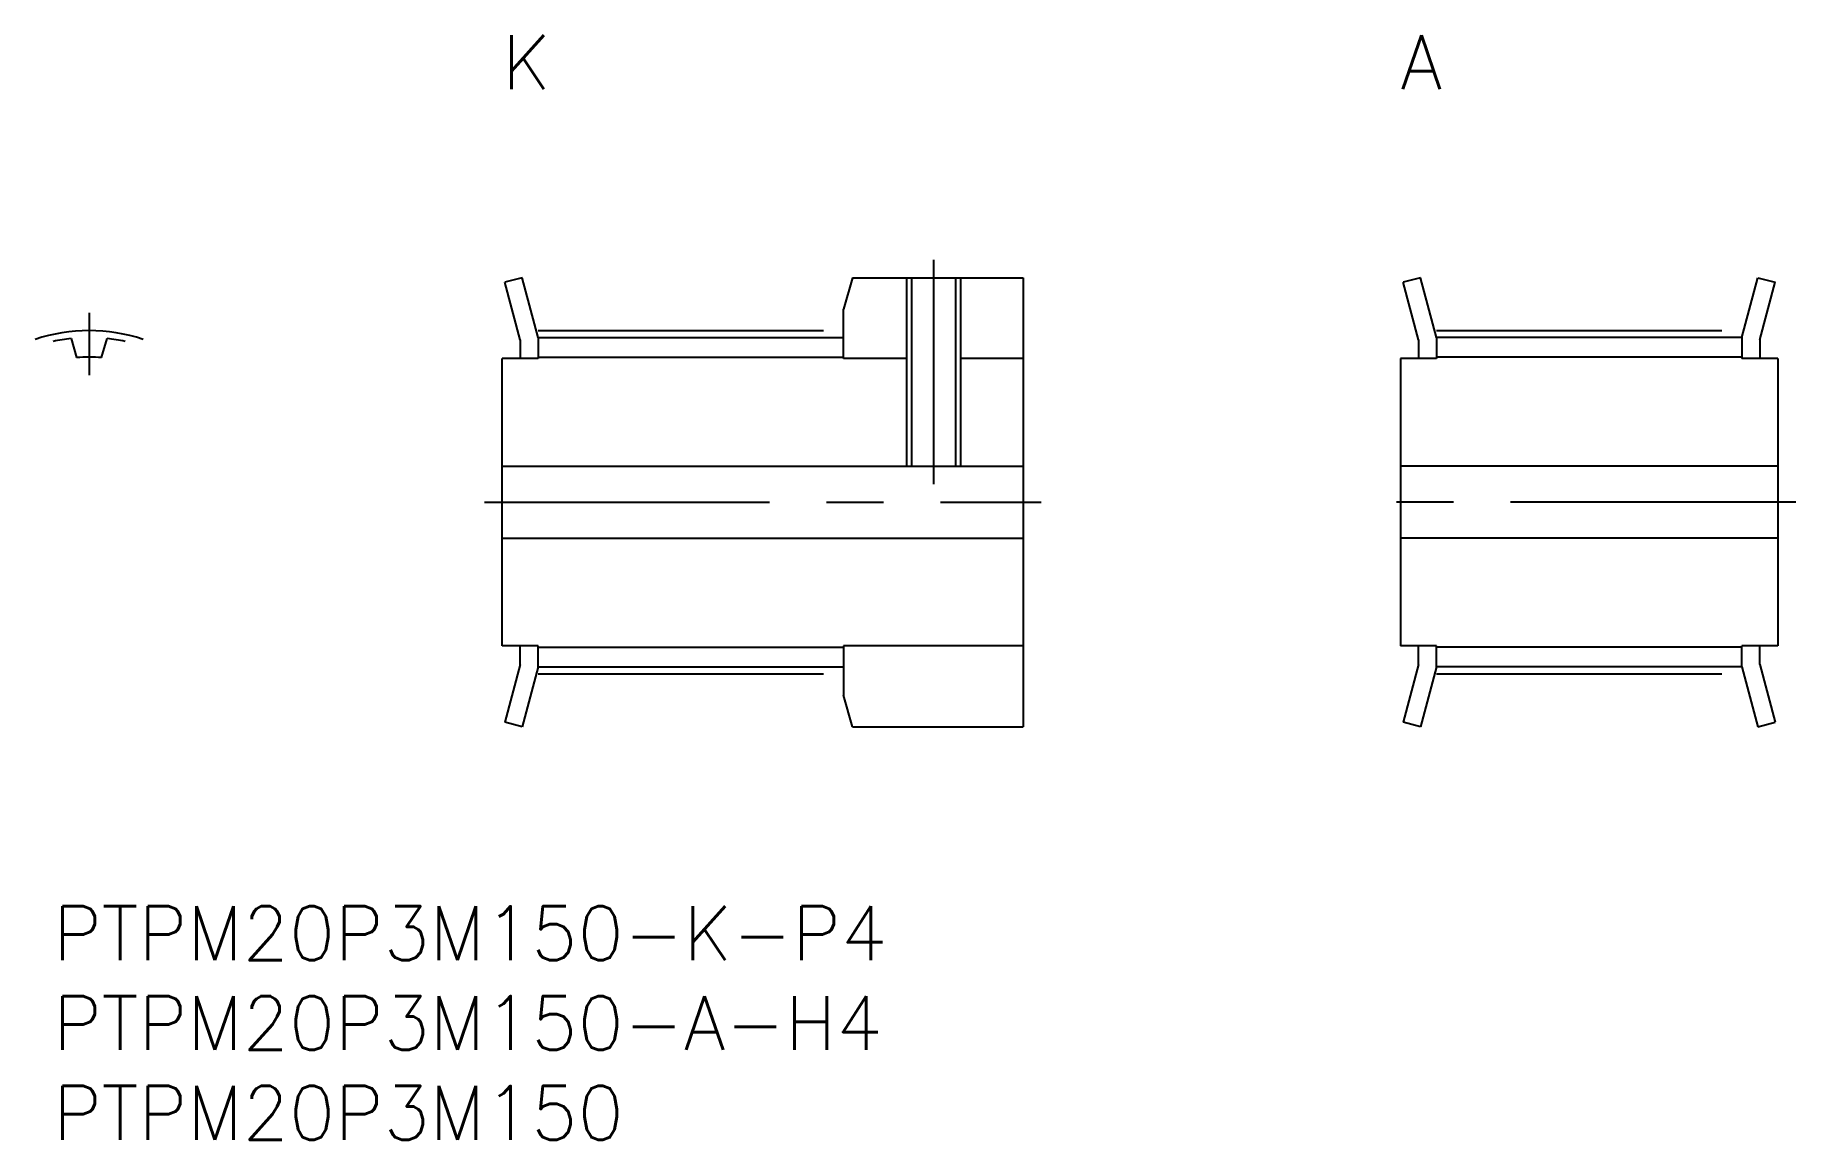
# Model space of a CAD drawing. Extents: x -1 to 97, y -13 to 48.5.
import ezdxf

# ---------------------------------------------------------------- set-up
doc = ezdxf.new("R2010")
doc.units = 0
doc.header["$LTSCALE"] = 0.5
doc.linetypes.add('CENTER', pattern=[50.8, 31.75, -6.35, 6.35, -6.35])
for name, color, linetype in [('MSM_CENTER', 1, 'CENTER'), ('MSM_CONTINUOUS', 7, 'CONTINUOUS'), ('MSM_NARROW', 5, 'CONTINUOUS'), ('MSM_PART_NUMBER', 7, 'CONTINUOUS')]:
    doc.layers.add(name, color=color, linetype=linetype)
doc.styles.get("Standard").update_dxf_attribs({"font": 'txt.shx', "height": 3, "bigfont": 'bigfont.shx'})

# ---------------------------------------------------------------- blocks, each defined once
blk = doc.blocks.new('*U97')
at = {"layer": 'MSM_PART_NUMBER'}
blk.add_text('PTPM20P3M150-K-P4', height=3, dxfattribs=at).set_placement((0, -3))
blk = doc.blocks.new('*U98')
at = {"layer": 'MSM_PART_NUMBER'}
blk.add_text('PTPM20P3M150-A-H4', height=3, dxfattribs=at).set_placement((0, -8))
blk = doc.blocks.new('*U99')
at = {"layer": 'MSM_PART_NUMBER'}
blk.add_text('PTPM20P3M150', height=3, dxfattribs=at).set_placement((0, -13))
blk = doc.blocks.new('*U100')
at = {"layer": 'MSM_PART_NUMBER'}
blk.add_text('K', height=3, dxfattribs=at).set_placement((25, 45.5))
blk = doc.blocks.new('*U101')
at = {"layer": 'MSM_PART_NUMBER'}
blk.add_text('A', height=3, dxfattribs=at).set_placement((75, 45.5))

msp = doc.modelspace()

# ---------------------------------------------------------------- linework, layer by layer
at = {"layer": 'MSM_CENTER'}
for p, q in [((49, 36), (49, 23.5)), ((2, 33.05), (2, 29.58)), ((27, 32.05), (44, 32.05)), ((77, 32.05), (94, 32.05)), ((24, 22.5), (55, 22.5)), ((97, 22.5), (74, 22.5)), ((27, 12.95), (44, 12.95)), ((77, 12.95), (94, 12.95))]:
    msp.add_line(p, q, dxfattribs=at)
msp.add_arc((2, 22.5), 9.55, 71.69133, 108.30867, dxfattribs=at)
at = {"layer": 'MSM_CONTINUOUS'}
for p, q in [((26.108, 35), (25.142, 34.741)), ((26, 31.538), (25.142, 34.741)), ((27, 31.67), (26.108, 35)), ((44.5, 35), (44, 33.25)), ((44.5, 35), (54, 35)), ((47.77, 35), (47.77, 24.5)), ((50.229, 35), (50.229, 24.5)), ((54, 35), (54, 10)), ((76.108, 35), (75.142, 34.741)), ((76, 31.538), (75.142, 34.741)), ((77, 31.67), (76.108, 35)), ((94, 31.67), (94.892, 35)), ((94.892, 35), (95.858, 34.741)), ((95, 31.538), (95.858, 34.741)), ((44, 30.5), (44, 33.25)), ((1, 31.615), (1.307, 30.55)), ((2.693, 30.55), (3, 31.615)), ((26, 31.538), (26, 30.5)), ((27, 31.67), (44, 31.67)), ((27, 31.67), (27, 30.5)), ((76, 31.538), (76, 30.5)), ((94, 31.67), (77, 31.67)), ((77, 31.67), (77, 30.5)), ((94, 31.67), (94, 30.5)), ((95, 31.538), (95, 30.5)), ((25, 14.5), (25, 30.5)), ((27, 30.5), (25, 30.5)), ((27, 30.58), (44, 30.58)), ((47.5, 30.5), (44, 30.5)), ((54, 30.5), (50.5, 30.5)), ((75, 30.5), (75, 14.5)), ((77, 30.5), (75, 30.5)), ((94, 30.58), (77, 30.58)), ((96, 30.5), (94, 30.5)), ((96, 30.5), (96, 14.5)), ((25, 24.5), (54, 24.5)), ((96, 24.5), (75, 24.5)), ((25, 20.5), (54, 20.5)), ((96, 20.5), (75, 20.5)), ((27, 14.5), (25, 14.5)), ((26, 13.462), (26, 14.5)), ((27, 13.33), (27, 14.5)), ((27, 14.42), (44, 14.42)), ((54, 14.5), (44, 14.5)), ((44, 14.5), (44, 11.75)), ((77, 14.5), (75, 14.5)), ((76, 13.462), (76, 14.5)), ((77, 13.33), (77, 14.5)), ((94, 14.42), (77, 14.42)), ((96, 14.5), (94, 14.5)), ((94, 13.33), (94, 14.5)), ((95, 13.462), (95, 14.5)), ((26, 13.462), (25.142, 10.259)), ((27, 13.33), (26.108, 10)), ((27, 13.33), (44, 13.33)), ((76, 13.462), (75.142, 10.259)), ((77, 13.33), (76.108, 10)), ((94, 13.33), (77, 13.33)), ((94, 13.33), (94.892, 10)), ((95, 13.462), (95.858, 10.259)), ((44.5, 10), (44, 11.75)), ((26.108, 10), (25.142, 10.259)), ((44.5, 10), (54, 10)), ((76.108, 10), (75.142, 10.259)), ((94.892, 10), (95.858, 10.259))]:
    msp.add_line(p, q, dxfattribs=at)
for radius, start, end in [(9.17, 96.26063, 102.59761), (9.17, 77.40239, 83.73937), (8.08, 85.08115, 94.91885)]:
    msp.add_arc((2, 22.5), radius, start, end, dxfattribs=at)
at = {"layer": 'MSM_NARROW'}
for p, q in [((47.5, 35), (47.5, 24.5)), ((50.5, 35), (50.5, 24.5))]:
    msp.add_line(p, q, dxfattribs=at)

# ---------------------------------------------------------------- block references
at = {"layer": 'MSM_CONTINUOUS'}
for name in ['*U100', '*U101', '*U97', '*U98', '*U99']:
    msp.add_blockref(name, (0, 0), dxfattribs=at)

doc.saveas('drawing.dxf')
